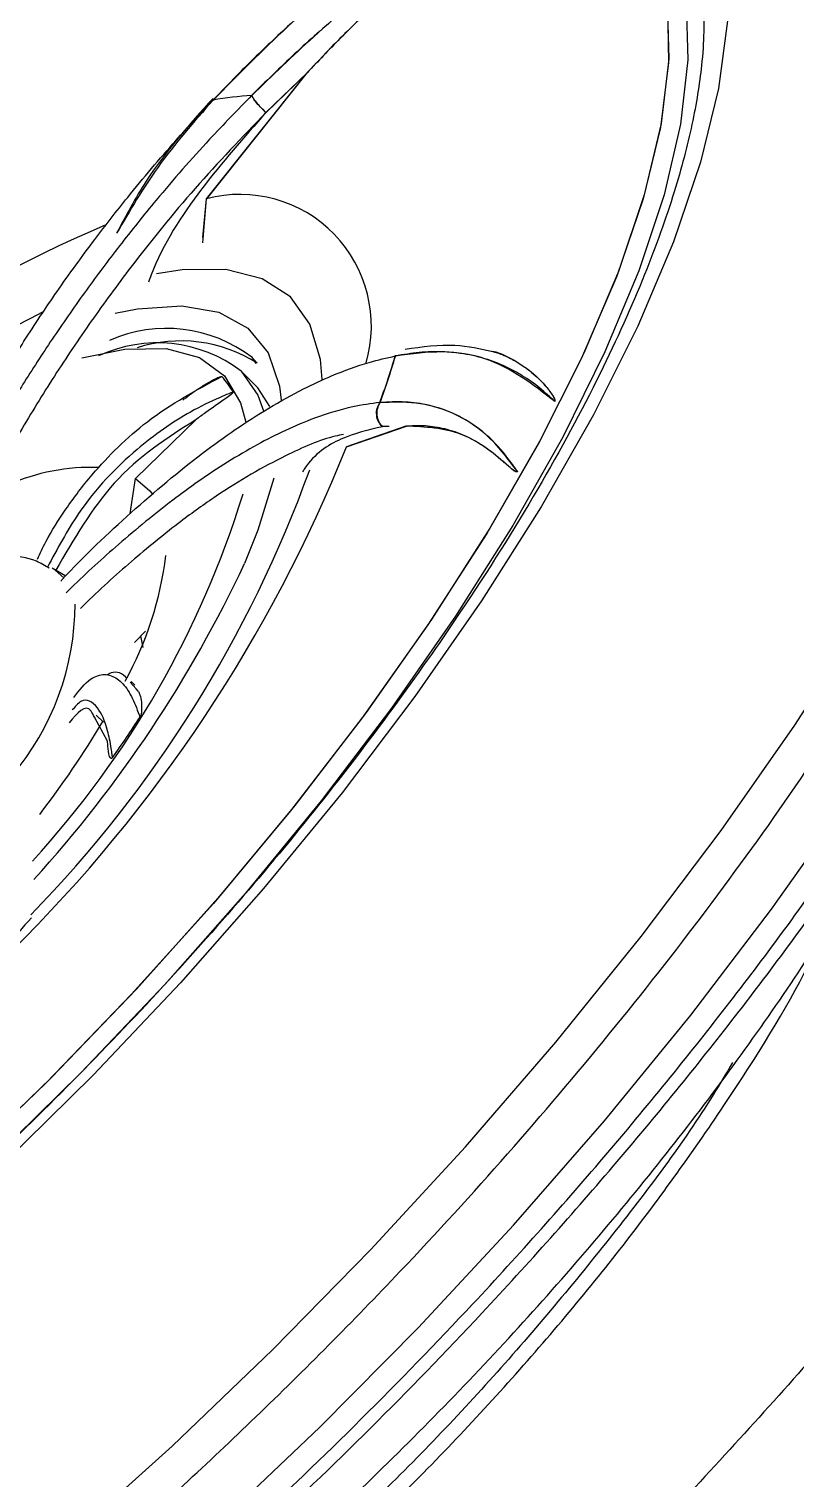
# Model space of a CAD drawing. Header units: inches. Extents: x 2 to 86, y -22 to 129.
# Drawn here: x 70.377 to 71.244, y 15.753 to 17.393 of the extents above; entities that cross this region are included whole.
import ezdxf

# ---------------------------------------------------------------- set-up
doc = ezdxf.new("R2010")
doc.units = ezdxf.units.IN
doc.header["$MEASUREMENT"] = 0
doc.layers.add('1', color=4, linetype='Continuous')
doc.layers.add('BDIM_CYAN', color=4, linetype='Continuous')

# ---------------------------------------------------------------- blocks, each defined once
blk = doc.blocks.new('2020 HS PILLOW')
at = {"layer": '1', "color": 2}
for points, knots in [([(5.8034, -0.0127), (5.5758, -0.0117), (5.1207, -0.0097), (4.4379, -0.0073), (3.7551, -0.0052), (3.0724, -0.0034), (2.3896, -0.0021), (1.7069, -0.001), (1.0241, -0.0003), (0.3414, 0), (-0.3414, 0), (-1.0241, -0.0003), (-1.7069, -0.001), (-2.3896, -0.0021), (-3.0724, -0.0034), (-3.7551, -0.0052), (-4.4379, -0.0073), (-5.1207, -0.0097), (-5.5758, -0.0117), (-5.8034, -0.0127)], [0, 0, 0, 0, 0.058824, 0.117648, 0.176472, 0.235295, 0.294119, 0.352942, 0.411765, 0.470588, 0.529412, 0.588235, 0.647058, 0.705881, 0.764705, 0.823528, 0.882352, 0.941176, 1, 1, 1, 1]), ([(5.8027, -0.0093), (4.0523, -0.005), (0.1838, 0.0045), (-3.6846, -0.0044), (-5.8027, -0.0093)], [0, 0, 0, 0, 0.452479, 1, 1, 1, 1])]:
    blk.add_open_spline(points, degree=3, knots=knots, dxfattribs=at)
blk = doc.blocks.new('2020 RHYTHM')
at = {"layer": 'BDIM_CYAN', "color": 3}
for p, q in [((68.2043, 16.2159), (68.3183, 16.3584)), ((68.317, 16.357), (68.2043, 16.2159)), ((68.3183, 16.3584), (68.2717, 16.3136)), ((68.317, 16.357), (68.2719, 16.3135)), ((68.2001, 16.166), (68.2043, 16.2159)), ((68.2003, 16.1722), (68.2043, 16.2159)), ((68.2556, 16.0366), (68.2602, 16.0296)), ((68.2557, 16.0366), (68.2618, 16.03)), ((68.2574, 16.0073), (68.2436, 16.0209)), ((68.1926, 15.9661), (68.1242, 15.8995)), ((68.3627, 15.9354), (68.4306, 15.9587)), ((68.4299, 15.9586), (68.3627, 15.9354)), ((68.4112, 15.9584), (68.4033, 15.9582)), ((68.1179, 15.8597), (68.1242, 15.8995)), ((68.0452, 15.789), (68.0297, 15.7979)), ((68.1231, 15.7138), (68.1352, 15.7269)), ((68.1328, 15.7082), (68.1302, 15.7214)), ((68.1247, 15.6617), (68.1182, 15.6689)), ((68.1233, 15.6657), (68.1191, 15.6699)), ((68.1276, 15.6585), (68.1247, 15.6617)), ((68.0877, 15.6239), (68.0797, 15.6317)), ((68.0924, 15.6022), (68.0775, 15.6296))]:
    blk.add_line(p, q, dxfattribs=at)
at = {"layer": 'BDIM_CYAN', "color": 3, "flags": 128}
for points in [[(67.8135, 14.5084), (67.9315, 14.6012), (68.0491, 14.7002), (68.1654, 14.8048), (68.2794, 14.9141), (68.3904, 15.0273), (68.4974, 15.1435), (68.5996, 15.2618), (68.6964, 15.3814), (68.7869, 15.5012), (68.8704, 15.6205), (68.9464, 15.7383)], [(68.794, 16.4172), (68.784, 16.3408), (68.7635, 16.2572), (68.7329, 16.1672), (68.6924, 16.0716), (68.6423, 15.9714), (68.5833, 15.8675), (68.5157, 15.761), (68.4403, 15.6528), (68.3578, 15.544), (68.2691, 15.4357), (68.1749, 15.3289), (68.0761, 15.2246), (67.9738, 15.1238), (67.8689, 15.0275), (67.7624, 14.9366), (67.6553, 14.852)], [(66.9338, 13.9802), (67.0161, 13.9906), (67.1054, 14.0113), (67.2012, 14.0423), (67.3025, 14.0832), (67.4088, 14.1338), (67.5191, 14.1937), (67.6327, 14.2624), (67.7486, 14.3394), (67.866, 14.4241), (67.9841, 14.5159), (68.1018, 14.6141), (68.2183, 14.7179), (68.3327, 14.8265), (68.4442, 14.9392), (68.5518, 15.055), (68.6549, 15.173), (68.7525, 15.2925), (68.8439, 15.4124), (68.9286, 15.5318)], [(68.4775, 16.6298), (68.506, 16.6302), (68.5663, 16.6234), (68.6177, 16.6061), (68.6598, 16.5783), (68.6921, 16.5404), (68.7142, 16.4927), (68.726, 16.4358), (68.7273, 16.3701), (68.7181, 16.2965), (68.6985, 16.2157), (68.6687, 16.1284), (68.6289, 16.0356), (68.5797, 15.9382), (68.5216, 15.8373), (68.455, 15.7338), (68.3807, 15.6289), (68.2995, 15.5235), (68.2122, 15.4189), (68.1196, 15.316), (68.0229, 15.2159), (67.9228, 15.1196), (67.8205, 15.0282), (67.717, 14.9426)], [(68.4439, 16.6271), (68.5023, 16.6303), (68.5631, 16.6241), (68.615, 16.6074), (68.6577, 16.5802), (68.6905, 16.5428), (68.7132, 16.4957), (68.7256, 16.4393), (68.7275, 16.3741), (68.7189, 16.301), (68.6999, 16.2205), (68.6707, 16.1336), (68.6315, 16.0411), (68.5828, 15.9439), (68.5252, 15.8432), (68.459, 15.7398), (68.3852, 15.6349), (68.3044, 15.5296), (68.2174, 15.4249), (68.1251, 15.3218), (68.0285, 15.2216), (67.9286, 15.1251), (67.8264, 15.0333), (67.723, 14.9473)], [(68.6874, 16.5726), (68.7129, 16.5413), (68.7352, 16.4941), (68.7474, 16.4378), (68.7492, 16.373), (68.7408, 16.3003), (68.7222, 16.2205), (68.6936, 16.1343), (68.6553, 16.0426), (68.6076, 15.9463), (68.5511, 15.8463), (68.4862, 15.7437), (68.4137, 15.6395), (68.3342, 15.5347), (68.2485, 15.4303), (68.1576, 15.3274), (68.0623, 15.2271), (67.9635, 15.1302), (67.8622, 15.0378), (67.7594, 14.9508), (67.6563, 14.8701), (67.5537, 14.7964), (67.4527, 14.7305)], [(68.6874, 16.5726), (68.7129, 16.5413), (68.7352, 16.4941), (68.7474, 16.4378), (68.7492, 16.373), (68.7408, 16.3003), (68.7222, 16.2205), (68.6936, 16.1343), (68.6553, 16.0426), (68.6076, 15.9463), (68.5511, 15.8463), (68.4862, 15.7437), (68.4137, 15.6395), (68.3342, 15.5347), (68.2485, 15.4303), (68.1576, 15.3274), (68.0623, 15.2271), (67.9635, 15.1302), (67.8622, 15.0378), (67.7594, 14.9508), (67.6563, 14.8701), (67.5537, 14.7964), (67.4527, 14.7305)], [(68.3354, 16.0115), (68.3334, 16.0341), (68.3214, 16.0742), (68.2993, 16.1049), (68.2674, 16.1255), (68.2264, 16.1358), (68.1768, 16.1355), (68.1479, 16.1311)], [(68.1011, 16.0864), (68.1264, 16.0915), (68.1766, 16.0948), (68.2185, 16.0875), (68.2513, 16.0697), (68.2742, 16.0416), (68.287, 16.0039), (68.2891, 15.988)], [(68.0634, 16.0359), (68.1121, 16.0457), (68.1586, 16.0464), (68.1964, 16.0363), (68.2247, 16.0156), (68.243, 15.9849), (68.2488, 15.9632)], [(68.2435, 16.021), (68.2626, 15.9937), (68.269, 15.9761)], [(68.276, 15.981), (68.2624, 16.002), (68.2574, 16.0073)], [(68.1242, 15.8995), (68.1402, 15.8855), (68.1432, 15.8816)], [(68.2805, 15.9), (68.2625, 15.8412), (68.2474, 15.8032)], [(68.0429, 15.787), (68.0333, 15.7956), (68.0297, 15.7979)]]:
    blk.add_lwpolyline(points, dxfattribs=at)
at = {"layer": 'BDIM_CYAN', "color": 3}
for centre, radius, start, end in [((68.2795, 15.9454), 0.388, 93.5208, 100.033), ((68.2423, 16.0721), 0.1487, 343.6035, 104.8169), ((68.7209, 14.7102), 1.6052, 113.1248, 135.3501), ((68.7751, 14.5904), 1.6774, 116.7666, 135.5213), ((68.1591, 15.9101), 0.1592, 52.6257, 113.8181), ((68.1486, 15.8958), 0.1571, 52.817, 115.006), ((68.1752, 15.8935), 0.1616, 57.5882, 107.8126), ((67.6709, 16.2571), 0.7786, 339.577, 343.6696), ((67.6711, 16.2569), 0.7786, 339.5766, 343.6692), ((68.1578, 15.9545), 0.0878, 29.13, 43.3791), ((66.8094, 16.5563), 1.6728, 314.552, 338.2123), ((68.0747, 15.6749), 0.2372, 88.1607, 113.6001), ((66.9974, 16.3885), 1.4079, 315.7328, 340.1036), ((67.2042, 16.2037), 1.0901, 317.4666, 342.8339), ((67.7719, 15.8588), 0.3892, 331.0421, 353.1481), ((66.9531, 16.4085), 1.4288, 317.6396, 334.9357), ((67.7568, 15.7573), 0.2988, 319.4374, 0.0009), ((67.1482, 16.1871), 1.0946, 322.4195, 329.0675), ((66.9597, 16.3931), 1.3967, 324.5954, 326.8457)]:
    blk.add_arc(centre, radius, start, end, dxfattribs=at)
for points, knots in [([(68.511, 16.7307), (68.5368, 16.7462), (68.6289, 16.8017), (68.7803, 16.8772), (68.9623, 16.956), (69.1321, 17.0124), (69.2875, 17.0463), (69.427, 17.0576), (69.5488, 17.0464), (69.6506, 17.012), (69.7319, 16.9555), (69.7915, 16.8777), (69.828, 16.7786), (69.8415, 16.6602), (69.8319, 16.524), (69.7985, 16.3712), (69.7427, 16.2041), (69.6654, 16.0251), (69.5671, 15.8363), (69.4501, 15.6403), (69.3161, 15.4398), (69.1668, 15.2375), (69.0048, 15.0359), (68.8318, 14.8371), (68.6499, 14.6438), (68.4615, 14.4582), (68.3036, 14.3135), (68.2092, 14.2328), (68.1797, 14.2076)], [0, 0, 0, 0, 0.0157, 0.056129, 0.096686, 0.137114, 0.177631, 0.218277, 0.258795, 0.299401, 0.340137, 0.380744, 0.421438, 0.462263, 0.502956, 0.543546, 0.584266, 0.624853, 0.665017, 0.705312, 0.745473, 0.785012, 0.824678, 0.864217, 0.903461, 0.942829, 0.982074, 1, 1, 1, 1]), ([(68.5666, 16.6131), (68.552, 16.6041), (68.5213, 16.5852), (68.4776, 16.5557), (68.4314, 16.5226), (68.3831, 16.4855), (68.3366, 16.4469), (68.2928, 16.4078), (68.253, 16.3702), (68.2253, 16.3417), (68.2118, 16.3276)], [0, 0, 0, 0, 0.118993, 0.250178, 0.358061, 0.500219, 0.652149, 0.750149, 0.877365, 1, 1, 1, 1]), ([(68.5666, 16.6131), (68.5054, 16.573), (68.4136, 16.5128), (68.2956, 16.4121), (68.2398, 16.3557), (68.2119, 16.3275)], [0, 0, 0, 0, 0.500023, 0.750063, 1, 1, 1, 1]), ([(68.6074, 16.5988), (68.5844, 16.5857), (68.5382, 16.5594), (68.4727, 16.516), (68.4114, 16.471), (68.3563, 16.4265), (68.3041, 16.3805), (68.2716, 16.3487), (68.2555, 16.3328)], [0, 0, 0, 0, 0.192208, 0.385631, 0.546717, 0.7087, 0.855465, 1, 1, 1, 1]), ([(68.6074, 16.5988), (68.5724, 16.5785), (68.5056, 16.5397), (68.4112, 16.4715), (68.3284, 16.4034), (68.2789, 16.3552), (68.2557, 16.3327)], [0, 0, 0, 0, 0.292679, 0.556946, 0.792739, 1, 1, 1, 1]), ([(68.6074, 16.5988), (68.6075, 16.5988), (68.6075, 16.5988), (68.6075, 16.5988), (68.6075, 16.5987), (68.6074, 16.5986), (68.6074, 16.5986), (68.6073, 16.5984), (68.607, 16.5981), (68.6063, 16.5976), (68.6033, 16.5953), (68.5975, 16.5915), (68.5881, 16.5852), (68.5763, 16.5774), (68.5612, 16.5673), (68.5426, 16.5546), (68.5223, 16.5401), (68.4998, 16.5234), (68.4751, 16.5043), (68.4378, 16.4739), (68.3945, 16.4355), (68.3512, 16.3934), (68.3271, 16.3678), (68.317, 16.357)], [0, 0, 0, 0, 0.000297, 0.000559, 0.000801, 0.001042, 0.001303, 0.001598, 0.002331, 0.004502, 0.007715, 0.031455, 0.060114, 0.099114, 0.147322, 0.208563, 0.282665, 0.350155, 0.433824, 0.533352, 0.73187, 0.88691, 1, 1, 1, 1]), ([(68.6074, 16.5988), (68.6075, 16.5988), (68.6075, 16.5988), (68.6075, 16.5987), (68.6075, 16.5987), (68.6074, 16.5986), (68.6073, 16.5984), (68.607, 16.5981), (68.6054, 16.5968), (68.6024, 16.5948), (68.5979, 16.5917), (68.5922, 16.5879), (68.5841, 16.5826), (68.5733, 16.5755), (68.5595, 16.5661), (68.5432, 16.5549), (68.5243, 16.5415), (68.5028, 16.5257), (68.4791, 16.5074), (68.4446, 16.4795), (68.4028, 16.4431), (68.3575, 16.3998), (68.3306, 16.3714), (68.3183, 16.3584)], [0, 0, 0, 0, 0.000435, 0.000807, 0.000988, 0.001175, 0.001595, 0.002741, 0.004407, 0.016867, 0.030653, 0.049102, 0.0722, 0.109563, 0.155292, 0.20928, 0.271399, 0.344963, 0.425301, 0.512248, 0.7001, 0.862329, 1, 1, 1, 1]), ([(68.7143, 16.5739), (68.7253, 16.5607), (68.7455, 16.5365), (68.7607, 16.4904), (68.767, 16.447), (68.7678, 16.4064), (68.7647, 16.3598), (68.7551, 16.3003), (68.7343, 16.2214), (68.7008, 16.1276), (68.6503, 16.0155), (68.581, 15.8873), (68.5008, 15.7596), (68.4162, 15.6394), (68.3321, 15.5296), (68.2409, 15.4196), (68.1432, 15.3106), (68.0402, 15.2037), (67.9332, 15.1005), (67.8242, 15.0031), (67.704, 14.9038), (67.5751, 14.8069), (67.4405, 14.7173), (67.3145, 14.6443), (67.2003, 14.5886), (67.1018, 14.5501), (67.0324, 14.5298), (66.9859, 14.5199), (66.9506, 14.5141), (66.9133, 14.5104), (66.8707, 14.5101), (66.8259, 14.5157), (66.7816, 14.5292), (66.7588, 14.5473), (66.7473, 14.5564)], [0, 0, 0, 0, 0.038806, 0.070944, 0.096403, 0.115934, 0.134072, 0.162814, 0.192608, 0.22628, 0.263831, 0.305141, 0.34782, 0.380128, 0.412681, 0.445476, 0.478509, 0.511778, 0.545279, 0.578726, 0.611495, 0.654074, 0.695395, 0.735451, 0.774236, 0.810084, 0.841419, 0.8554, 0.868454, 0.887838, 0.908897, 0.935512, 0.967658, 1, 1, 1, 1]), ([(67.1305, 14.0024), (67.1375, 14.0039), (67.1863, 14.0144), (67.2909, 14.0543), (67.4318, 14.1185), (67.5706, 14.195), (67.7023, 14.2769), (67.8378, 14.3704), (67.9757, 14.4748), (68.1135, 14.5882), (68.2488, 14.7087), (68.3802, 14.8348), (68.5183, 14.9771), (68.6593, 15.1351), (68.7976, 15.3054), (68.9205, 15.4727), (69.0291, 15.6379), (69.1234, 15.8015), (69.1951, 15.949), (69.246, 16.0782), (69.2802, 16.1898), (69.2994, 16.2919), (69.307, 16.3579), (69.3043, 16.3861), (69.3042, 16.387)], [0, 0, 0, 0, 0.009348, 0.065012, 0.122243, 0.16698, 0.211722, 0.257411, 0.303105, 0.348794, 0.394488, 0.439225, 0.483967, 0.541193, 0.596858, 0.650851, 0.70484, 0.760505, 0.817736, 0.862473, 0.907215, 0.952904, 0.998598, 1, 1, 1, 1]), ([(67.8523, 15.7754), (67.8672, 15.8099), (67.8997, 15.8851), (67.9505, 15.9783), (67.9978, 16.0554), (68.0358, 16.1125), (68.0752, 16.1668), (68.12, 16.2241), (68.1646, 16.2769), (68.1977, 16.3125), (68.2118, 16.3276)], [0, 0, 0, 0, 0.176583, 0.385391, 0.483438, 0.58446, 0.692744, 0.782113, 0.90752, 1, 1, 1, 1]), ([(68.2555, 16.3328), (68.2396, 16.3164), (68.2026, 16.2784), (68.1526, 16.2212), (68.1065, 16.1639), (68.0679, 16.1124), (68.032, 16.0611), (67.9997, 16.0114), (67.9608, 15.9474), (67.9198, 15.8739), (67.8914, 15.8147), (67.8786, 15.7882)], [0, 0, 0, 0, 0.1037973, 0.2406144, 0.3394694, 0.4320675, 0.5271443, 0.6191206, 0.6978641, 0.8642996, 1, 1, 1, 1]), ([(68.2118, 16.3295), (68.1848, 16.2995), (68.1428, 16.2527), (68.1133, 16.1969), (68.1027, 16.1769)], [0, 0, 0, 0, 0.641304, 1, 1, 1, 1]), ([(68.2119, 16.3275), (68.1903, 16.3029), (68.1491, 16.2563), (68.1176, 16.2024), (68.1027, 16.1769)], [0, 0, 0, 0, 0.526613, 1, 1, 1, 1]), ([(68.2717, 16.3136), (68.27, 16.3152), (68.2663, 16.3185), (68.2612, 16.3241), (68.2572, 16.3293), (68.2561, 16.3317), (68.2555, 16.3328)], [0, 0, 0, 0, 0.24063, 0.5, 0.75937, 1, 1, 1, 1]), ([(68.2557, 16.3327), (68.2562, 16.3315), (68.2574, 16.3291), (68.2614, 16.3239), (68.2665, 16.3183), (68.2702, 16.315), (68.2719, 16.3135)], [0, 0, 0, 0, 0.2437467, 0.5042949, 0.7624503, 1, 1, 1, 1]), ([(68.2717, 16.3136), (68.2447, 16.2854), (68.1914, 16.2298), (68.1262, 16.1493), (68.0737, 16.0778), (68.0319, 16.0156), (67.9894, 15.9465), (67.9492, 15.8751), (67.9244, 15.8243), (67.9132, 15.8013)], [0, 0, 0, 0, 0.187552, 0.369468, 0.488771, 0.607061, 0.72472, 0.875338, 1, 1, 1, 1]), ([(68.2719, 16.3135), (68.2469, 16.2853), (68.1973, 16.2293), (68.1537, 16.1624), (68.1396, 16.1243), (68.1386, 16.1216)], [0, 0, 0, 0, 0.485245, 0.963035, 1, 1, 1, 1]), ([(68.5987, 15.9866), (68.5931, 15.9917), (68.5815, 16.0026), (68.5632, 16.0154), (68.5425, 16.0267), (68.5193, 16.0357), (68.4949, 16.0411), (68.47, 16.0432), (68.4457, 16.0427), (68.4272, 16.0396), (68.4181, 16.0381)], [0, 0, 0, 0, 0.118976, 0.250214, 0.359061, 0.500276, 0.649712, 0.750182, 0.876728, 1, 1, 1, 1]), ([(68.5986, 15.9865), (68.5739, 16.0057), (68.5368, 16.0344), (68.4728, 16.0451), (68.4364, 16.0404), (68.4183, 16.038)], [0, 0, 0, 0, 0.499976, 0.75005, 1, 1, 1, 1]), ([(68.5283, 16.0426), (68.5144, 16.0459), (68.484, 16.053), (68.4484, 16.0481), (68.4291, 16.0454)], [0, 0, 0, 0, 0.456788, 1, 1, 1, 1]), ([(68.527, 16.0434), (68.5293, 16.0428), (68.5368, 16.041), (68.5486, 16.0355), (68.5621, 16.0276), (68.5734, 16.0188), (68.5821, 16.0108), (68.5896, 16.0024), (68.5951, 15.9955), (68.5982, 15.9897), (68.5988, 15.9878), (68.5988, 15.987), (68.5987, 15.9867), (68.5987, 15.9866), (68.5986, 15.9865)], [0, 0, 0, 0, 0.077792, 0.253171, 0.431194, 0.593653, 0.71766, 0.80442, 0.942755, 0.982634, 0.994041, 0.997663, 0.998981, 1, 1, 1, 1]), ([(68.5283, 16.0435), (68.5283, 16.0435), (68.5373, 16.0414), (68.552, 16.0342), (68.5693, 16.0226), (68.5809, 16.0121), (68.5895, 16.0027), (68.5953, 15.9953), (68.5983, 15.9895), (68.5988, 15.9877), (68.5988, 15.987), (68.5987, 15.9868), (68.5987, 15.9866), (68.5987, 15.9866)], [0, 0, 0, 0, 0.002258, 0.305469, 0.54839, 0.695878, 0.807112, 0.94743, 0.983856, 0.994378, 0.997767, 0.999018, 1, 1, 1, 1]), ([(68.0395, 15.7834), (68.04, 15.7838), (68.0664, 15.8126), (68.12, 15.8629), (68.1857, 15.9184), (68.2375, 15.9556), (68.2759, 15.9801), (68.3122, 16.0002), (68.3503, 16.0179), (68.3852, 16.0307), (68.4083, 16.0359), (68.4181, 16.0381)], [0, 0, 0, 0, 0.003133, 0.199663, 0.402618, 0.497917, 0.596107, 0.701356, 0.788221, 0.910112, 1, 1, 1, 1]), ([(68.013, 15.8083), (68.0161, 15.8149), (68.0255, 15.8347), (68.0461, 15.867), (68.0734, 15.903), (68.1046, 15.936), (68.1525, 15.9781), (68.1931, 15.9996), (68.2216, 16.0148)], [0, 0, 0, 0, 0.066954, 0.201485, 0.357295, 0.496951, 0.646408, 1, 1, 1, 1]), ([(68.1776, 15.9881), (68.1787, 15.989), (68.1855, 15.9945), (68.196, 16.0017), (68.2074, 16.0087), (68.2143, 16.0124), (68.2183, 16.0141), (68.2203, 16.0148), (68.2213, 16.015), (68.2215, 16.0148), (68.2216, 16.0148)], [0, 0, 0, 0, 0.076113, 0.450805, 0.691013, 0.836229, 0.920004, 0.966519, 0.991579, 1, 1, 1, 1]), ([(68.2345, 15.9972), (68.2338, 15.997), (68.2322, 15.9964), (68.2273, 15.9944), (68.2118, 15.988), (68.1765, 15.9706), (68.1207, 15.9315), (68.0633, 15.8718), (68.0355, 15.8199), (68.0244, 15.799)], [0, 0, 0, 0, 0.007687, 0.020533, 0.06155, 0.201613, 0.463608, 0.783913, 1, 1, 1, 1]), ([(68.2345, 15.9972), (68.2345, 15.9972), (68.2345, 15.9971), (68.2345, 15.9969), (68.2343, 15.9966), (68.2341, 15.9962), (68.2334, 15.9955), (68.2307, 15.9931), (68.2203, 15.9857), (68.2071, 15.9768), (68.1962, 15.9688), (68.1926, 15.9661)], [0, 0, 0, 0, 0.005501, 0.011055, 0.016084, 0.02158, 0.030977, 0.060324, 0.195274, 0.730604, 1, 1, 1, 1]), ([(68.4006, 15.9854), (68.3905, 15.984), (68.3671, 15.9809), (68.331, 15.9699), (68.2946, 15.9547), (68.2616, 15.9379), (68.2286, 15.9186), (68.1966, 15.8974), (68.1555, 15.8674), (68.1076, 15.828), (68.0673, 15.7917), (68.0475, 15.7721), (68.0456, 15.7702)], [0, 0, 0, 0, 0.101476, 0.235233, 0.331877, 0.422404, 0.515355, 0.605274, 0.682257, 0.84497, 0.985015, 1, 1, 1, 1]), ([(68.4033, 15.9582), (68.4018, 15.96), (68.3986, 15.9637), (68.3966, 15.9712), (68.3971, 15.979), (68.3994, 15.9833), (68.4006, 15.9854)], [0, 0, 0, 0, 0.24063, 0.5, 0.75937, 1, 1, 1, 1]), ([(68.4007, 15.9852), (68.3996, 15.9831), (68.3972, 15.9788), (68.3968, 15.971), (68.3988, 15.9635), (68.402, 15.9598), (68.4035, 15.9581)], [0, 0, 0, 0, 0.2437467, 0.5042949, 0.7624503, 1, 1, 1, 1]), ([(68.5564, 15.9073), (68.5493, 15.9173), (68.5349, 15.9373), (68.5102, 15.9586), (68.484, 15.9738), (68.4575, 15.9827), (68.4297, 15.9869), (68.4103, 15.9859), (68.4006, 15.9854)], [0, 0, 0, 0, 0.192198, 0.385617, 0.546699, 0.708685, 0.855456, 1, 1, 1, 1]), ([(68.5564, 15.9073), (68.5453, 15.9221), (68.5241, 15.9502), (68.4845, 15.9746), (68.4439, 15.9867), (68.4145, 15.9857), (68.4007, 15.9852)], [0, 0, 0, 0, 0.292679, 0.556946, 0.792739, 1, 1, 1, 1]), ([(68.1926, 15.9661), (68.16, 15.9453), (68.0978, 15.9055), (68.0544, 15.831), (68.0337, 15.7956)], [0, 0, 0, 0, 0.5239656, 1, 1, 1, 1]), ([(68.5564, 15.9073), (68.5564, 15.9073), (68.5564, 15.9072), (68.5563, 15.9071), (68.5562, 15.9071), (68.5561, 15.907), (68.556, 15.9069), (68.5559, 15.9069), (68.5555, 15.9068), (68.5551, 15.9069), (68.5531, 15.9076), (68.5504, 15.9098), (68.5466, 15.913), (68.5427, 15.9165), (68.5384, 15.9202), (68.5336, 15.9243), (68.5281, 15.9287), (68.5214, 15.9337), (68.5134, 15.939), (68.5042, 15.9443), (68.4902, 15.9509), (68.4721, 15.9566), (68.4504, 15.9596), (68.4364, 15.9589), (68.4299, 15.9586)], [0, 0, 0, 0, 0.000327, 0.000612, 0.000878, 0.001153, 0.001462, 0.001822, 0.002741, 0.005497, 0.009572, 0.039492, 0.071703, 0.104654, 0.14232, 0.185185, 0.233181, 0.286232, 0.359053, 0.435893, 0.516641, 0.698131, 0.85897, 1, 1, 1, 1]), ([(68.3596, 15.9493), (68.3565, 15.9487), (68.3363, 15.9449), (68.3007, 15.929), (68.2553, 15.9052), (68.2155, 15.8801), (68.1714, 15.8486), (68.1224, 15.8086), (68.0845, 15.7749), (68.0641, 15.7548), (68.0619, 15.7525)], [0, 0, 0, 0, 0.03737, 0.24029, 0.373368, 0.505317, 0.636561, 0.80457, 0.978376, 1, 1, 1, 1]), ([(68.4035, 15.9581), (68.3877, 15.9544), (68.3564, 15.9471), (68.3254, 15.9266), (68.314, 15.9084), (68.3132, 15.9071)], [0, 0, 0, 0, 0.4852453, 0.9630347, 1, 1, 1, 1]), ([(68.5564, 15.9073), (68.5564, 15.9073), (68.5563, 15.9072), (68.5563, 15.9071), (68.5562, 15.9071), (68.5561, 15.907), (68.5561, 15.907), (68.5558, 15.9069), (68.5555, 15.9068), (68.5543, 15.907), (68.5512, 15.9091), (68.5404, 15.9182), (68.5282, 15.929), (68.5104, 15.941), (68.4813, 15.9566), (68.4518, 15.9578), (68.4306, 15.9587)], [0, 0, 0, 0, 0.000476, 0.000684, 0.000883, 0.001085, 0.001298, 0.001793, 0.003187, 0.005233, 0.020505, 0.074269, 0.280942, 0.351854, 0.532447, 1, 1, 1, 1]), ([(67.9335, 14.5508), (67.9877, 14.5953), (68.0979, 14.6858), (68.2626, 14.838), (68.4129, 14.9892), (68.5461, 15.135), (68.6624, 15.2719), (68.7715, 15.411), (68.8725, 15.551), (68.9621, 15.6887), (69.0193, 15.7826), (69.043, 15.8286), (69.0444, 15.8313)], [0, 0, 0, 0, 0.12216, 0.248108, 0.377601, 0.478825, 0.580061, 0.683439, 0.786829, 0.890207, 0.993597, 1, 1, 1, 1]), ([(68.0264, 15.7979), (68.0216, 15.8008), (68.0069, 15.8098), (67.9773, 15.8128), (67.9424, 15.8102), (67.9062, 15.8003), (67.8699, 15.7854), (67.8302, 15.7644), (67.7907, 15.739), (67.7544, 15.7121), (67.723, 15.6862), (67.6932, 15.6597), (67.6734, 15.6399), (67.6636, 15.6302)], [0, 0, 0, 0, 0.049276, 0.153429, 0.264087, 0.364181, 0.465461, 0.563944, 0.680071, 0.76924, 0.83988, 0.920943, 1, 1, 1, 1]), ([(67.5798, 14.1855), (67.5804, 14.1859), (67.6232, 14.2094), (67.7132, 14.2675), (67.8483, 14.3598), (67.9862, 14.4646), (68.124, 14.5779), (68.2593, 14.6984), (68.3907, 14.8245), (68.5288, 14.9668), (68.6698, 15.1248), (68.8081, 15.2951), (68.9308, 15.4623), (69.0404, 15.6279), (69.0998, 15.7344), (69.13, 15.7885)], [0, 0, 0, 0, 0.001161, 0.076457, 0.153346, 0.230245, 0.307134, 0.384032, 0.45932, 0.534616, 0.630921, 0.7246, 0.815464, 0.906321, 1, 1, 1, 1]), ([(67.5985, 14.2139), (67.6176, 14.2213), (67.6754, 14.2437), (67.801, 14.31), (67.975, 14.4188), (68.1745, 14.5705), (68.3697, 14.7433), (68.5547, 14.9316), (68.7234, 15.129), (68.8708, 15.3292), (68.9865, 15.5209), (69.0553, 15.655), (69.0752, 15.7176), (69.0782, 15.7271)], [0, 0, 0, 0, 0.036984, 0.11183, 0.222966, 0.332894, 0.44166, 0.550035, 0.658511, 0.767108, 0.875846, 0.981207, 1, 1, 1, 1]), ([(68.1138, 15.6738), (68.1134, 15.6742), (68.1077, 15.6807), (68.0997, 15.6819), (68.0926, 15.6776), (68.0919, 15.6772)], [0, 0, 0, 0, 0.067037, 0.908098, 1, 1, 1, 1]), ([(68.0543, 15.6518), (68.0605, 15.6599), (68.0691, 15.6712), (68.0812, 15.6768), (68.089, 15.6781), (68.0989, 15.6764), (68.1099, 15.6685), (68.1208, 15.6523), (68.1264, 15.6367), (68.129, 15.6292)], [0, 0, 0, 0, 0.229238, 0.322198, 0.414546, 0.50635, 0.67863, 0.847274, 1, 1, 1, 1]), ([(68.0981, 15.5839), (68.0981, 15.5843), (68.0979, 15.5855), (68.0975, 15.5889), (68.0959, 15.5994), (68.0914, 15.6207), (68.0809, 15.6444), (68.0655, 15.6528), (68.0557, 15.6414), (68.0525, 15.6377)], [0, 0, 0, 0, 0.008169, 0.021821, 0.065413, 0.214266, 0.492704, 0.833111, 1, 1, 1, 1]), ([(68.1276, 15.6585), (68.1281, 15.6573), (68.1295, 15.6539), (68.1306, 15.6477), (68.1312, 15.6411), (68.1307, 15.6356), (68.1307, 15.6323), (68.1292, 15.6295), (68.129, 15.6292)], [0, 0, 0, 0, 0.191797, 0.519052, 0.729035, 0.856173, 0.983899, 1, 1, 1, 1]), ([(68.0775, 15.6296), (68.0763, 15.6321), (68.0689, 15.6476), (68.0581, 15.6341), (68.049, 15.6229)], [0, 0, 0, 0, 0.163727, 1, 1, 1, 1]), ([(68.7603, 13.6318), (68.7555, 13.6469), (68.7522, 13.6633), (68.7494, 13.69), (68.7489, 13.6992), (68.7484, 13.7184), (68.7486, 13.7283), (68.7512, 13.7795), (68.7591, 13.8248), (68.7795, 13.8987), (68.7877, 13.9244), (68.807, 13.9779), (68.8182, 14.0058), (68.8556, 14.0913), (68.8857, 14.1507), (68.9384, 14.2434), (68.9572, 14.2748), (68.9874, 14.323), (68.9978, 14.3392), (69.0191, 14.3716), (69.03, 14.3879), (69.0857, 14.4692), (69.1341, 14.5346), (69.1994, 14.6168), (69.2128, 14.6332), (69.2399, 14.6662), (69.2537, 14.6828), (69.2957, 14.7321), (69.3242, 14.7646), (69.4115, 14.8608), (69.4718, 14.9232), (69.5656, 15.0142), (69.5975, 15.0442), (69.6612, 15.1021), (69.6931, 15.1301), (69.7889, 15.2116), (69.853, 15.2624), (69.9333, 15.3214), (69.9493, 15.3329), (69.9811, 15.3553), (69.9968, 15.3662), (70.0438, 15.3979), (70.1054, 15.4376), (70.1653, 15.4725), (70.2094, 15.4967), (70.2241, 15.5045), (70.253, 15.5194), (70.2674, 15.5266), (70.338, 15.5604), (70.3908, 15.5816), (70.4647, 15.6048), (70.4884, 15.6111), (70.5225, 15.6184), (70.5337, 15.6205), (70.5554, 15.6238), (70.566, 15.6251), (70.6171, 15.6297), (70.653, 15.6275), (70.6994, 15.6152), (70.7136, 15.6097), (70.7394, 15.5955), (70.7508, 15.587), (70.7806, 15.5574), (70.7948, 15.5322), (70.8052, 15.4938), (70.8069, 15.4858), (70.8096, 15.469), (70.8106, 15.4603), (70.8123, 15.4333), (70.812, 15.4142), (70.8066, 15.3536), (70.7971, 15.3087), (70.7777, 15.247), (70.7735, 15.2343), (70.7643, 15.2086), (70.7593, 15.1955), (70.7433, 15.1557), (70.7313, 15.1283), (70.7044, 15.0718), (70.6895, 15.0427), (70.6574, 14.9835), (70.6401, 14.9534), (70.5847, 14.8619), (70.5432, 14.7991), (70.4853, 14.7182), (70.4734, 14.7019), (70.4492, 14.6693), (70.4369, 14.653), (70.3994, 14.6043), (70.3736, 14.5718), (70.3205, 14.5069), (70.2931, 14.4745), (70.2508, 14.4259), (70.2365, 14.4097), (70.2075, 14.3774), (70.1928, 14.3612), (70.1186, 14.2807), (70.0578, 14.2186), (69.9647, 14.1285), (69.9333, 14.0991), (69.8698, 14.0412), (69.8376, 14.0127), (69.7419, 13.9306), (69.6788, 13.8798), (69.5849, 13.8095), (69.5538, 13.787), (69.4918, 13.7441), (69.4613, 13.7239), (69.3719, 13.6674), (69.3148, 13.635), (69.2464, 13.601), (69.2329, 13.5945), (69.2062, 13.5822), (69.1929, 13.5764), (69.1542, 13.5603), (69.1294, 13.551), (69.058, 13.5277), (69.0143, 13.518), (68.9648, 13.5136), (68.9551, 13.5131), (68.9364, 13.5128), (68.9274, 13.5131), (68.9014, 13.5151), (68.8853, 13.5179), (68.8705, 13.5222)], [0, 0, 0, 0, 0.015625, 0.015625, 0.023437, 0.023437, 0.03125, 0.03125, 0.0625, 0.0625, 0.078125, 0.078125, 0.09375, 0.09375, 0.125, 0.125, 0.140625, 0.140625, 0.148437, 0.148437, 0.15625, 0.15625, 0.1875, 0.1875, 0.195312, 0.195312, 0.203125, 0.203125, 0.21875, 0.21875, 0.25, 0.25, 0.265625, 0.265625, 0.28125, 0.28125, 0.3125, 0.3125, 0.320312, 0.320312, 0.328125, 0.328125, 0.34375, 0.359375, 0.359375, 0.367188, 0.367188, 0.375, 0.375, 0.40625, 0.40625, 0.421875, 0.421875, 0.429688, 0.429688, 0.4375, 0.4375, 0.46875, 0.46875, 0.484375, 0.484375, 0.5, 0.5, 0.53125, 0.53125, 0.539063, 0.539063, 0.546875, 0.546875, 0.5625, 0.5625, 0.59375, 0.59375, 0.601563, 0.601563, 0.609375, 0.609375, 0.625, 0.625, 0.640625, 0.640625, 0.65625, 0.65625, 0.6875, 0.6875, 0.695313, 0.695313, 0.703125, 0.703125, 0.71875, 0.71875, 0.734375, 0.734375, 0.742188, 0.742188, 0.75, 0.75, 0.78125, 0.78125, 0.796875, 0.796875, 0.8125, 0.8125, 0.84375, 0.84375, 0.859375, 0.859375, 0.875, 0.875, 0.90625, 0.90625, 0.914063, 0.914063, 0.921875, 0.921875, 0.9375, 0.9375, 0.96875, 0.96875, 0.976563, 0.976563, 0.984375, 0.984375, 1, 1, 1, 1]), ([(68.0981, 15.5839), (68.0981, 15.5838), (68.0979, 15.5836), (68.0977, 15.5833), (68.0974, 15.5831), (68.0971, 15.5829), (68.0967, 15.5828), (68.0955, 15.5832), (68.0937, 15.5877), (68.0928, 15.5947), (68.0925, 15.6003), (68.0924, 15.6022)], [0, 0, 0, 0, 0.0055006, 0.0110552, 0.016084, 0.0215799, 0.030977, 0.0603237, 0.1952739, 0.7306037, 1, 1, 1, 1]), ([(68.0062, 15.4025), (67.9964, 15.3919), (67.9741, 15.3675), (67.9521, 15.3206), (67.9397, 15.2941)], [0, 0, 0, 0, 0.434128, 1, 1, 1, 1]), ([(68.2342, 14.577), (68.2861, 14.6218), (68.3899, 14.7114), (68.5387, 14.8655), (68.6755, 15.0269), (68.7926, 15.1903), (68.8718, 15.3168), (68.9013, 15.3826), (68.9087, 15.399)], [0, 0, 0, 0, 0.187557, 0.375114, 0.562671, 0.750228, 0.937785, 1, 1, 1, 1]), ([(68.7997, 15.2387), (68.7925, 15.2266), (68.7542, 15.1615), (68.6617, 15.0385), (68.5268, 14.8776), (68.3775, 14.7235), (68.2738, 14.6338), (68.2219, 14.589)], [0, 0, 0, 0, 0.054161, 0.290621, 0.527081, 0.76354, 1, 1, 1, 1])]:
    blk.add_open_spline(points, degree=3, knots=knots, dxfattribs=at)
at = {"layer": '1', "color": 3, "xscale": -1, "rotation": 45.00000000000001}
blk.add_blockref('2020 HS PILLOW', (71.8556, 15.8359), dxfattribs=at)

msp = doc.modelspace()

# ---------------------------------------------------------------- block references
msp.add_blockref('2020 RHYTHM', (2.3733, 0.9854))

doc.saveas('drawing.dxf')
